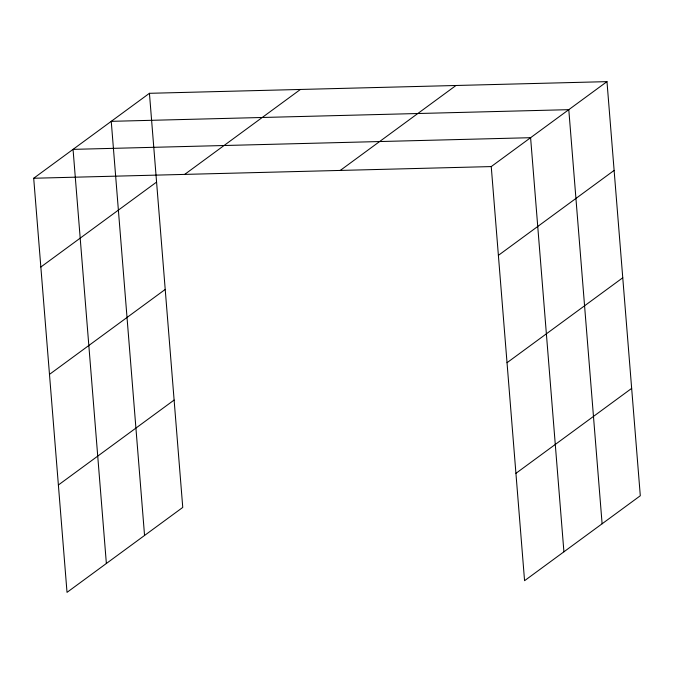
<?xml version="1.0" encoding="UTF-8"?>
<svg xmlns="http://www.w3.org/2000/svg" width="674" height="674" viewBox="0 0 674 674"><rect width="100%" height="100%" fill="white"/><g stroke="black" fill="none" stroke-linecap="round" stroke-linejoin="round"><path stroke-width="1.01" d="M149.434 93.307L182.755 507.421L67.021 592.362L33.7 178.248L149.434 93.307L606.979 81.638L640.3 495.752L524.566 580.693L491.245 166.579L606.979 81.638M40.844 267.022L156.579 182.081M184.693 174.398L300.427 89.457M49.48 374.382L165.214 289.441M340.26 170.429L455.995 85.488M58.377 485.002L174.111 400.061M498.389 255.353L614.124 170.412M507.025 362.713L622.759 277.772M515.93 473.333L631.664 388.384M33.7 178.248L491.245 166.579M602.109 523.782L568.789 109.668L111.244 121.337L144.556 535.451M563.919 551.812L530.598 137.698L73.053 149.367L106.366 563.481"/></g></svg>
